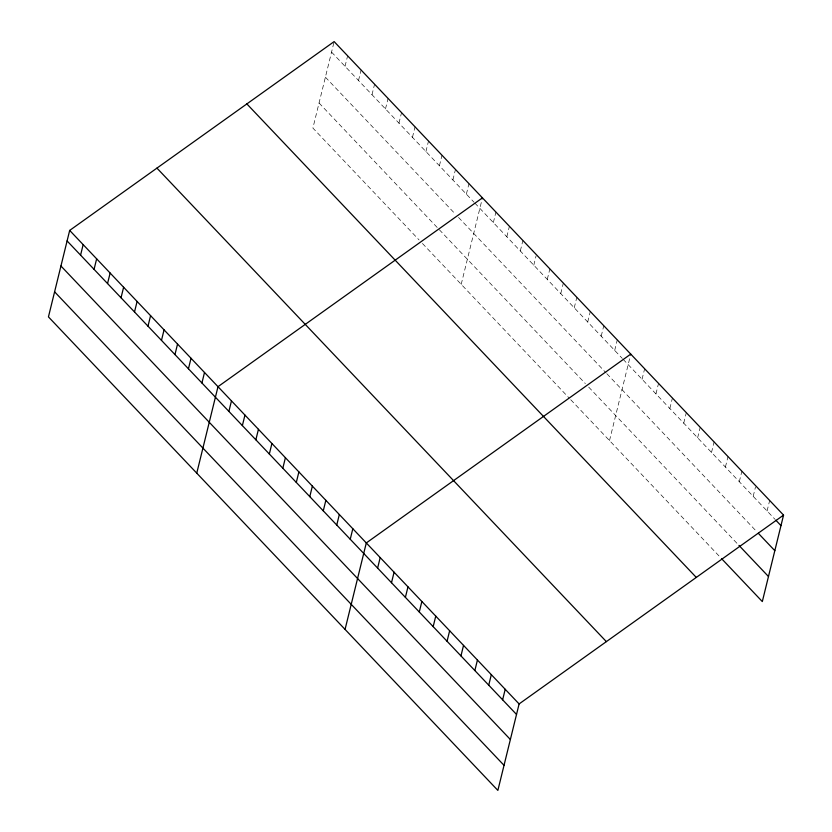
<?xml version="1.0" encoding="UTF-8"?>
<svg xmlns="http://www.w3.org/2000/svg" width="832" height="832" viewBox="0 0 832 832"><rect width="100%" height="100%" fill="white"/><g stroke="black" fill="none" stroke-linecap="round" stroke-linejoin="round"><path stroke-width="0.62" stroke-dasharray="4.16 3.12" d="M333.85 42.765L312.894 128.066L419.068 239.928M345.041 66.31L347.62 55.806M358.519 80.517L361.098 70.013M371.998 94.723L374.587 84.219M385.486 108.93L388.066 98.426M398.965 123.136L401.544 112.622M412.454 137.342L415.033 126.828M425.932 151.549L428.511 141.034M439.41 165.745L442 155.241M452.899 179.951L455.478 169.447M466.378 194.158L468.957 183.654M461.209 284.326L482.446 197.86M493.345 222.57L495.924 212.066M506.823 236.777L509.413 226.273M520.312 250.983L522.891 240.479M533.79 265.19L536.089 255.85M547.279 279.396L549.858 268.882M560.758 293.602L563.337 283.088M574.246 307.798L576.826 297.294M587.725 322.005L590.304 311.501M601.203 336.211L603.782 325.707M614.692 350.418L617.271 339.914M609.513 440.575L630.75 354.12M642.065 379.257L644.644 368.753M655.959 393.9L658.538 383.386M669.843 408.533L672.422 398.029M683.738 423.166L686.317 412.662M697.632 437.798L700.211 427.294M711.516 452.442L714.095 441.927M725.41 467.074L727.99 456.57M739.305 481.707L741.884 471.203M753.189 496.35L755.487 487.011M767.083 510.983L769.662 500.479M331.552 52.104L473.959 202.155M474.802 203.039L622.274 358.405M623.116 359.299L774.894 519.21M325.395 77.168L455.166 213.897M458.536 217.454L606.008 372.819M606.85 373.714L756.59 531.471M319.051 103.002L585.333 383.552M588.702 387.109L737.225 543.577M422.448 243.485L569.067 397.966M570.752 399.745L720.647 557.669"/><path stroke-width="1.25" d="M69.68 230.422L48.443 316.888L497.869 790.4L519.106 703.934L783.557 515.112L334.131 41.6L69.68 230.422L519.106 703.934M80.579 255.143L83.158 244.629M94.068 269.339L96.647 258.835M107.546 283.546L110.126 273.042M121.035 297.752L123.614 287.248M134.514 311.958L137.093 301.454M147.992 326.165L150.582 315.661M161.481 340.371L164.06 329.867M174.959 354.578L177.538 344.074M188.448 368.784L191.027 358.27M201.926 382.99L204.506 372.476M196.758 473.148L217.994 386.682L482.446 197.86M228.894 411.393L231.473 400.889M242.372 425.599L244.951 415.095M255.861 439.806L258.44 429.302M269.339 454.012L271.918 443.508M282.828 468.218L285.407 457.714M296.306 482.425L298.886 471.921M309.785 496.631L312.364 486.117M323.274 510.838L325.853 500.323M336.752 525.044L339.331 514.53M350.241 539.24L352.82 528.736M345.062 629.408L366.298 542.942L630.75 354.12M377.614 568.09L380.193 557.575M391.498 582.722L394.087 572.218M405.392 597.355L407.971 586.851M419.286 611.988L421.866 601.484M433.17 626.631L435.76 616.127M447.065 641.264L449.644 630.76M460.959 655.897L463.538 645.393M474.854 670.54L477.433 660.026M488.738 685.173L491.317 674.669M502.632 699.806L505.211 689.302M783.557 515.112L762.32 601.578L721.51 558.584M775.767 520.125L780.978 525.616M758.326 533.302L774.821 550.68M738.962 545.407L768.477 576.514M246.865 103.917L696.29 577.418M156.946 168.116L606.372 641.628M67.101 240.937L516.526 714.449M60.944 266.001L510.37 739.513M54.6 291.824L504.026 765.336"/></g></svg>
